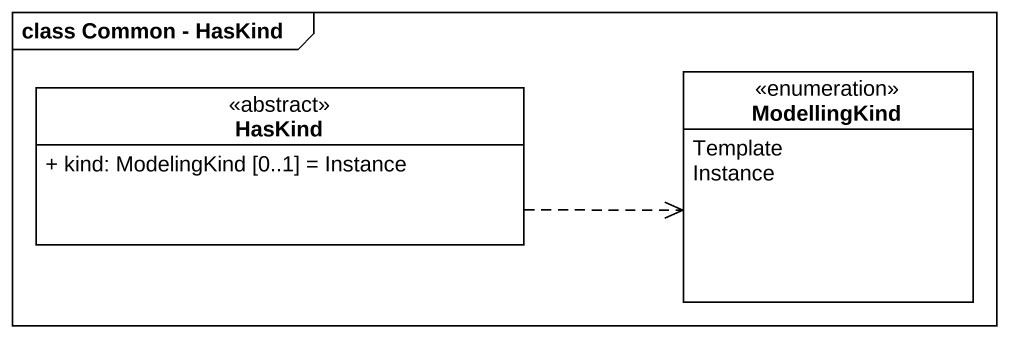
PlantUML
@startuml
mainframe class Common - HasKind
hide circle
hide empty members
skinparam classAttributeIconSize 0
class HasKind <<abstract>> {
  + kind: ModelingKind [0..1] = Instance
}
enum ModellingKind {
  Template
  Instance
}
HasKind .right.> ModellingKind
@enduml
